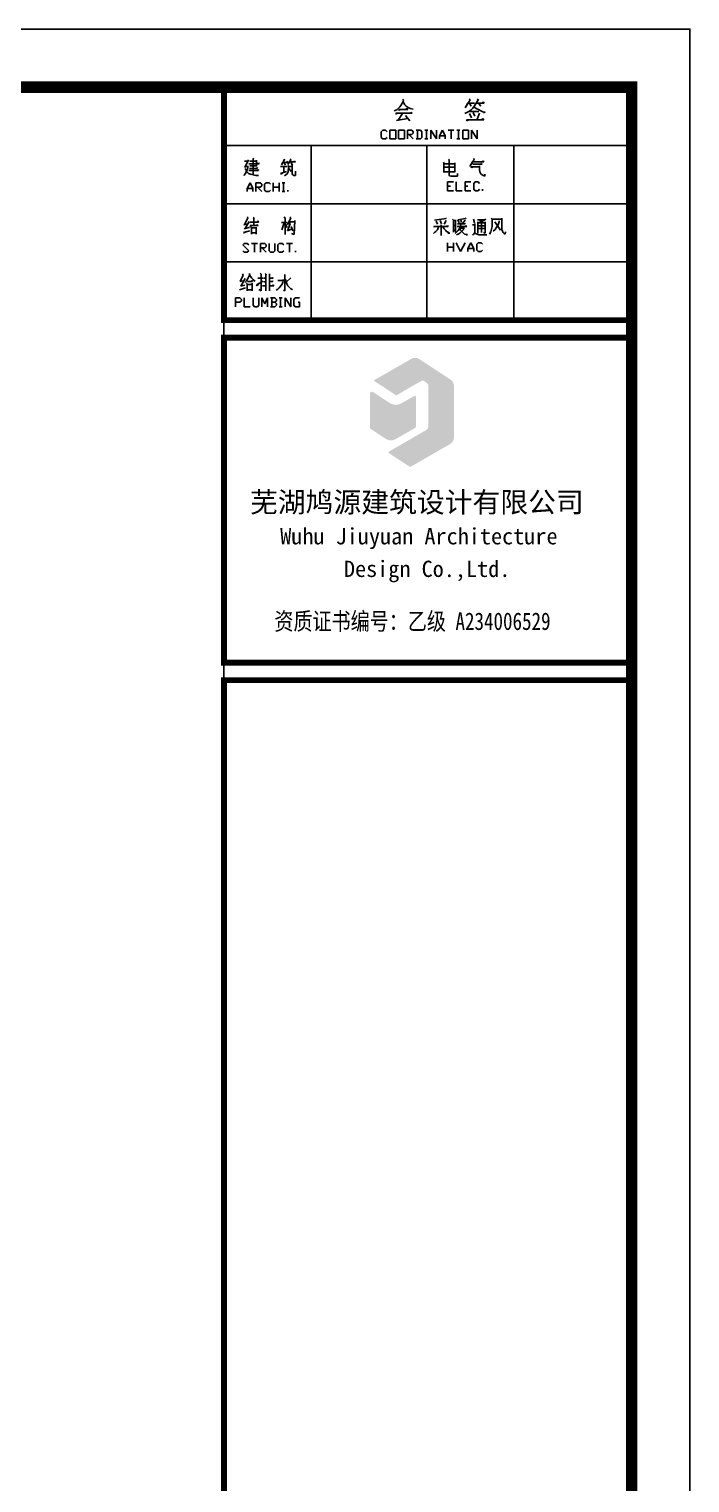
# Model space of a CAD drawing. Extents: x 39624947 to 39626627, y 3418539 to 3418836.
# Drawn here: x 39626570.1 to 39626626.9, y 3418711.4 to 3418836.2 of the extents above; entities that cross this region are included whole.
import ezdxf

# ---------------------------------------------------------------- set-up
doc = ezdxf.new("R2010")
doc.units = 0
doc.layers.get('0').update_dxf_attribs({"linetype": 'CONTINUOUS'})
doc.layers.add('PUB_TITLE', color=4, linetype='CONTINUOUS')
doc.styles.add('-宋体', font='', dxfattribs={"width": 0.8})
doc.styles.add('图签2', font='', dxfattribs={"height": 1000})
doc.styles.add('宋体', font='')
doc.styles.get('-宋体').set_extended_font_data('SimSun')
doc.styles.get('图签2').set_extended_font_data('SimSun')
doc.styles.get('宋体').set_extended_font_data('SimSun')

# ---------------------------------------------------------------- blocks, each defined once
blk = doc.blocks.new('WQEQWEDASDSA')
at = {"layer": 'PUB_TITLE'}
h = blk.add_hatch(color=256, dxfattribs=at)
edge = h.paths.add_edge_path()
edge.add_ellipse((2007, -2566), major_axis=(-48.1, 48.1), ratio=1, start_angle=225, end_angle=281.7429)
edge.add_line((2044, -2509), (1778, -2335))
edge.add_ellipse((1741, -2391), major_axis=(-48.1, 48.1), ratio=1, start_angle=-78.2571, end_angle=-15)
edge.add_line((1707, -2333), (1385, -2518))
edge.add_line((1385, -2518), (1579, -2646))
edge.add_line((1579, -2646), (1796, -2520))
edge.add_ellipse((1805, -2535), major_axis=(12, 12), ratio=1, start_angle=371.7429, end_angle=435, ccw=False)
edge.add_line((1814, -2521), (1846, -2542))
edge.add_ellipse((1837, -2556), major_axis=(12, 12), ratio=1, start_angle=315, end_angle=371.7429, ccw=False)
edge.add_line((1854, -2556), (1854, -2913))
edge.add_ellipse((1820, -2913), major_axis=(-24, 24), ratio=1, start_angle=165, end_angle=225, ccw=False)
edge.add_line((1837, -2943), (1520, -3126))
edge.add_ellipse((1525, -3135), major_axis=(-7.21, 7.21), ratio=1, start_angle=-15, end_angle=101.7429)
edge.add_line((1519, -3143), (1694, -3258))
edge.add_ellipse((1699, -3249), major_axis=(7.21, 7.21), ratio=1, start_angle=191.7429, end_angle=255)
edge.add_line((1704, -3258), (2041, -3064))
edge.add_ellipse((2007, -3005), major_axis=(48.1, 48.1), ratio=1, start_angle=255, end_angle=315)
edge.add_line((2075, -3005), (2075, -2566))
h = blk.add_hatch(color=256, dxfattribs=at)
edge = h.paths.add_edge_path()
edge.add_ellipse((1368, -2923), major_axis=(9.91, 9.91), ratio=1, start_angle=135, end_angle=191.7429)
edge.add_line((1360, -2934), (1488, -3018))
edge.add_ellipse((1534, -2948), major_axis=(-59.4, 59.4), ratio=1, start_angle=101.7429, end_angle=165)
edge.add_line((1576, -3020), (1741, -2925))
edge.add_ellipse((1734, -2913), major_axis=(-9.91, 9.91), ratio=1, start_angle=165, end_angle=225)
edge.add_line((1748, -2913), (1748, -2660))
edge.add_ellipse((1738, -2660), major_axis=(7.21, 7.21), ratio=1, start_angle=315, end_angle=435)
edge.add_line((1733, -2651), (1627, -2712))
edge.add_ellipse((1576, -2624), major_axis=(-72.1, 72.1), ratio=1, start_angle=101.7429, end_angle=165, ccw=False)
edge.add_line((1520, -2709), (1380, -2617))
edge.add_ellipse((1371, -2631), major_axis=(12, 12), ratio=1, start_angle=11.7429, end_angle=134.9486)
edge.add_line((1354, -2631), (1354, -2923))
for p, q in [((3600, 0), (100, 0)), ((100, 0), (100, -2000)), ((3600, -28700, 3), (3600, 0, 3)), ((3600, -2000), (3600, 0)), ((1641, -113), (1627, -141)), ((1637, -103), (1641, -113)), ((1639, -123), (1645, -137)), ((2213, -107), (2171, -177)), ((2205, -99), (2217, -111)), ((2217, -111), (2213, -107)), ((2283, -109), (2251, -159)), ((2275, -101), (2287, -111)), ((2287, -111), (2283, -109)), ((3600, -28700), (3600, 0)), ((1585, -193), (1561, -203)), ((1575, -223), (1715, -223)), ((1581, -231), (1575, -223)), ((1589, -223), (1581, -231)), ((1597, -181), (1585, -193)), ((1595, -283), (1633, -225)), ((1609, -167), (1597, -181)), ((1601, -191), (1679, -191)), ((1607, -199), (1601, -191)), ((1615, -191), (1607, -199)), ((1619, -155), (1609, -167)), ((1627, -141), (1619, -155)), ((1645, -137), (1653, -151)), ((1653, -151), (1665, -161)), ((1659, -241), (1697, -289)), ((1665, -161), (1681, -173)), ((1671, -179), (1665, -189)), ((1679, -191), (1671, -179)), ((1681, -173), (1699, -183)), ((1699, -183), (1725, -187)), ((1705, -215), (1699, -223)), ((1715, -223), (1705, -215)), ((2203, -209), (2169, -225)), ((2171, -177), (2195, -135)), ((2195, -135), (2251, -135)), ((2221, -193), (2203, -209)), ((2207, -135), (2223, -163)), ((2251, -135), (2207, -135)), ((2207, -225), (2225, -263)), ((2211, -209), (2289, -209)), ((2237, -179), (2221, -193)), ((2251, -159), (2237, -179)), ((2239, -217), (2255, -249)), ((2245, -169), (2265, -181)), ((2265, -181), (2285, -191)), ((2269, -135), (2333, -135)), ((2295, -223), (2273, -273)), ((2285, -137), (2305, -163)), ((2285, -191), (2301, -199)), ((2301, -199), (2323, -211)), ((2325, -125), (2317, -133)), ((2323, -211), (2343, -213)), ((2333, -135), (2325, -125)), ((2343, -213), (2327, -219)), ((1450, -381), (1463, -368)), ((1463, -368), (1488, -368)), ((1488, -368), (1500, -381)), ((1525, -368), (1575, -368)), ((1525, -443), (1525, -368)), ((1575, -368), (1575, -443)), ((1679, -267), (1581, -285)), ((1581, -285), (1595, -283)), ((1600, -368), (1650, -368)), ((1600, -443), (1600, -368)), ((1650, -368), (1650, -443)), ((1675, -368), (1713, -368)), ((1675, -443), (1675, -368)), ((1697, -289), (1679, -267)), ((1713, -368), (1725, -381)), ((1788, -368), (1750, -368)), ((1763, -368), (1763, -443)), ((1800, -381), (1788, -368)), ((1825, -368), (1850, -368)), ((1838, -368), (1838, -443)), ((1875, -368), (1925, -443)), ((1875, -443), (1875, -368)), ((1925, -443), (1925, -368)), ((1950, -418), (1975, -368)), ((1975, -368), (2000, -418)), ((2025, -368), (2075, -368)), ((2050, -368), (2050, -443)), ((2100, -368), (2125, -368)), ((2113, -368), (2113, -443)), ((2150, -368), (2200, -368)), ((2150, -443), (2150, -368)), ((2187, -287), (2181, -279)), ((2181, -279), (2331, -279)), ((2199, -279), (2187, -287)), ((2200, -368), (2200, -443)), ((2225, -368), (2275, -443)), ((2225, -443), (2225, -368)), ((2275, -443), (2275, -368)), ((2323, -269), (2313, -281)), ((2331, -279), (2323, -269)), ((1450, -431), (1450, -381)), ((1463, -443), (1450, -431)), ((1488, -443), (1463, -443)), ((1500, -431), (1488, -443)), ((1575, -443), (1525, -443)), ((1650, -443), (1600, -443)), ((1713, -406), (1675, -406)), ((1688, -406), (1725, -443)), ((1725, -393), (1713, -406)), ((1725, -381), (1725, -393)), ((1750, -443), (1788, -443)), ((1788, -443), (1800, -431)), ((1800, -431), (1800, -381)), ((1825, -443), (1850, -443)), ((1950, -418), (2000, -418)), ((1950, -443), (1950, -418)), ((2000, -418), (2000, -443)), ((2100, -443), (2125, -443)), ((2200, -443), (2150, -443)), ((100, -500), (3600, -500)), ((310, -624), (280, -688)), ((347, -608), (358, -616)), ((352, -613), (352, -752)), ((358, -616), (352, -613)), ((619, -621), (593, -665)), ((613, -617), (621, -625)), ((621, -625), (619, -621)), ((675, -622), (649, -664)), ((669, -614), (677, -624)), ((677, -624), (675, -622)), ((849, -500), (849, -1986)), ((1841, -500), (1841, -1986)), ((2027, -618), (2034, -623)), ((2034, -623), (2034, -755)), ((2247, -621), (2212, -680)), ((2244, -611), (2249, -624)), ((2249, -624), (2247, -621)), ((2589, -500), (2589, -1986)), ((285, -739), (272, -758)), ((278, -633), (302, -633)), ((280, -688), (286, -681)), ((281, -697), (288, -707)), ((291, -726), (285, -739)), ((286, -681), (305, -681)), ((288, -707), (291, -718)), ((296, -713), (291, -726)), ((291, -718), (299, -729)), ((301, -702), (296, -713)), ((299, -729), (312, -741)), ((304, -691), (301, -702)), ((305, -673), (304, -691)), ((305, -681), (305, -673)), ((312, -741), (328, -747)), ((313, -656), (403, -656)), ((313, -715), (398, -715)), ((320, -696), (385, -696)), ((381, -673), (321, -673)), ((323, -635), (381, -635)), ((328, -747), (350, -753)), ((384, -689), (379, -694)), ((381, -625), (381, -681)), ((381, -635), (381, -625)), ((381, -681), (381, -673)), ((387, -694), (384, -688)), ((385, -688), (384, -689)), ((393, -707), (384, -715)), ((385, -696), (385, -688)), ((397, -649), (392, -656)), ((398, -715), (393, -707)), ((403, -656), (397, -649)), ((585, -741), (638, -723)), ((593, -745), (585, -741)), ((587, -680), (640, -680)), ((597, -739), (593, -745)), ((608, -645), (651, -645)), ((614, -680), (614, -733)), ((640, -680), (614, -680)), ((616, -648), (627, -665)), ((643, -744), (621, -760)), ((627, -661), (625, -667)), ((627, -665), (627, -661)), ((641, -638), (637, -645)), ((651, -645), (641, -638)), ((651, -725), (643, -744)), ((648, -672), (653, -681)), ((653, -681), (651, -725)), ((656, -680), (686, -680)), ((657, -696), (677, -723)), ((664, -641), (713, -641)), ((673, -643), (685, -664)), ((680, -718), (673, -715)), ((677, -723), (680, -718)), ((688, -659), (683, -669)), ((685, -664), (688, -659)), ((686, -669), (686, -744)), ((686, -680), (686, -669)), ((686, -744), (691, -753)), ((704, -633), (697, -640)), ((713, -641), (704, -633)), ((715, -758), (715, -721)), ((1984, -643), (1989, -651)), ((1989, -651), (1989, -733)), ((1990, -658), (2082, -658)), ((1990, -685), (2082, -685)), ((1992, -725), (2082, -725)), ((2083, -648), (2083, -730)), ((2104, -762), (2104, -741)), ((2212, -680), (2234, -640)), ((2221, -683), (2295, -683)), ((2229, -691), (2221, -683)), ((2234, -683), (2229, -691)), ((2234, -640), (2332, -640)), ((2237, -661), (2316, -661)), ((2295, -674), (2295, -693)), ((2295, -683), (2295, -674)), ((2295, -693), (2295, -707)), ((2295, -707), (2297, -725)), ((2297, -725), (2306, -743)), ((2308, -655), (2301, -663)), ((2306, -743), (2324, -757)), ((2316, -661), (2308, -655)), ((2324, -632), (2317, -642)), ((2332, -640), (2324, -632)), ((2341, -763), (2341, -746)), ((299, -870), (324, -820)), ((299, -870), (349, -870)), ((299, -895), (299, -870)), ((324, -820), (349, -870)), ((349, -870), (349, -895)), ((350, -753), (374, -757)), ((374, -757), (398, -757)), ((374, -820), (412, -820)), ((374, -895), (374, -820)), ((412, -857), (374, -857)), ((387, -857), (424, -895)), ((412, -820), (424, -832)), ((424, -845), (412, -857)), ((424, -832), (424, -845)), ((449, -832), (462, -820)), ((449, -882), (449, -832)), ((462, -820), (487, -820)), ((487, -820), (499, -832)), ((524, -895), (524, -820)), ((524, -857), (574, -857)), ((574, -820), (574, -895)), ((599, -820), (624, -820)), ((612, -820), (612, -895)), ((691, -753), (696, -757)), ((696, -757), (702, -758)), ((702, -758), (715, -758)), ((2020, -813), (2070, -813)), ((2020, -888), (2020, -813)), ((2020, -850), (2045, -850)), ((2034, -755), (2037, -760)), ((2037, -760), (2048, -762)), ((2048, -762), (2104, -762)), ((2095, -813), (2095, -888)), ((2170, -813), (2220, -813)), ((2170, -888), (2170, -813)), ((2170, -850), (2195, -850)), ((2245, -825), (2257, -813)), ((2245, -875), (2245, -825)), ((2257, -813), (2282, -813)), ((2282, -813), (2295, -825)), ((2324, -757), (2341, -763)), ((462, -895), (449, -882)), ((487, -895), (462, -895)), ((499, -882), (487, -895)), ((599, -895), (624, -895)), ((649, -895), (649, -882)), ((2020, -888), (2070, -888)), ((2095, -888), (2145, -888)), ((2170, -888), (2220, -888)), ((2257, -888), (2245, -875)), ((2282, -888), (2257, -888)), ((2295, -875), (2282, -888)), ((2320, -888), (2320, -875)), ((100, -1000), (3600, -1000)), ((305, -1123), (278, -1177)), ((302, -1113), (305, -1123)), ((350, -1118), (360, -1123)), ((357, -1120), (357, -1185)), ((360, -1123), (357, -1120)), ((614, -1115), (625, -1121)), ((625, -1121), (625, -1264)), ((673, -1121), (645, -1182)), ((667, -1113), (673, -1121)), ((2006, -1120), (2007, -1127)), ((2172, -1122), (2178, -1132)), ((2394, -1124), (2402, -1133)), ((2487, -1124), (2487, -1215)), ((269, -1246), (323, -1232)), ((275, -1251), (269, -1246)), ((272, -1180), (305, -1172)), ((278, -1177), (272, -1180)), ((275, -1216), (318, -1204)), ((283, -1212), (275, -1216)), ((285, -1241), (275, -1251)), ((318, -1153), (283, -1212)), ((305, -1172), (318, -1153)), ((315, -1200), (313, -1206)), ((318, -1204), (315, -1200)), ((325, -1158), (398, -1158)), ((329, -1163), (325, -1158)), ((325, -1187), (393, -1187)), ((328, -1195), (325, -1187)), ((334, -1190), (328, -1195)), ((334, -1158), (329, -1163)), ((329, -1198), (336, -1204)), ((336, -1204), (336, -1262)), ((376, -1208), (336, -1208)), ((376, -1201), (376, -1208)), ((376, -1262), (376, -1201)), ((385, -1179), (384, -1185)), ((393, -1187), (385, -1179)), ((393, -1148), (389, -1156)), ((398, -1158), (393, -1148)), ((595, -1161), (643, -1161)), ((616, -1163), (597, -1225)), ((625, -1172), (643, -1204)), ((670, -1171), (645, -1233)), ((645, -1233), (685, -1216)), ((661, -1156), (709, -1156)), ((664, -1164), (670, -1171)), ((677, -1195), (691, -1233)), ((694, -1228), (686, -1217)), ((691, -1233), (694, -1228)), ((710, -1145), (702, -1264)), ((1911, -1245), (1900, -1255)), ((1902, -1194), (2026, -1194)), ((1906, -1200), (1902, -1194)), ((2007, -1127), (1908, -1141)), ((1918, -1239), (1911, -1245)), ((1926, -1232), (1918, -1239)), ((1921, -1149), (1934, -1175)), ((1932, -1223), (1926, -1232)), ((1935, -1215), (1932, -1223)), ((1940, -1207), (1935, -1215)), ((1943, -1200), (1940, -1207)), ((1956, -1144), (1969, -1172)), ((1964, -1180), (1964, -1274)), ((1978, -1197), (1982, -1205)), ((1982, -1205), (1990, -1215)), ((1990, -1215), (1996, -1221)), ((2009, -1143), (1991, -1175)), ((1996, -1221), (2004, -1229)), ((2004, -1229), (2012, -1237)), ((2012, -1237), (2018, -1242)), ((2020, -1188), (2015, -1196)), ((2018, -1242), (2030, -1250)), ((2026, -1194), (2020, -1188)), ((2063, -1133), (2070, -1140)), ((2066, -1228), (2089, -1228)), ((2070, -1228), (2066, -1228)), ((2068, -1186), (2090, -1186)), ((2070, -1140), (2070, -1245)), ((2089, -1144), (2070, -1144)), ((2070, -1245), (2070, -1228)), ((2100, -1242), (2084, -1255)), ((2089, -1138), (2089, -1144)), ((2089, -1244), (2089, -1138)), ((2089, -1228), (2089, -1244)), ((2110, -1231), (2100, -1242)), ((2102, -1194), (2186, -1194)), ((2106, -1173), (2172, -1173)), ((2175, -1127), (2108, -1138)), ((2108, -1138), (2119, -1165)), ((2121, -1213), (2110, -1231)), ((2130, -1196), (2121, -1213)), ((2124, -1215), (2132, -1226)), ((2126, -1210), (2161, -1210)), ((2140, -1239), (2126, -1252)), ((2135, -1175), (2130, -1196)), ((2132, -1226), (2142, -1239)), ((2134, -1141), (2140, -1162)), ((2153, -1223), (2140, -1239)), ((2142, -1239), (2153, -1250)), ((2170, -1141), (2151, -1167)), ((2161, -1207), (2153, -1223)), ((2161, -1210), (2161, -1207)), ((2169, -1168), (2166, -1173)), ((2172, -1173), (2169, -1168)), ((2178, -1188), (2174, -1196)), ((2178, -1132), (2175, -1127)), ((2186, -1194), (2178, -1188)), ((2233, -1180), (2255, -1180)), ((2241, -1133), (2252, -1164)), ((2255, -1244), (2247, -1256)), ((2255, -1170), (2255, -1244)), ((2255, -1180), (2255, -1170)), ((2276, -1138), (2342, -1138)), ((2279, -1156), (2279, -1164)), ((2279, -1252), (2279, -1156)), ((2279, -1164), (2342, -1164)), ((2281, -1213), (2342, -1213)), ((2310, -1213), (2281, -1213)), ((2282, -1189), (2342, -1189)), ((2294, -1144), (2319, -1162)), ((2308, -1156), (2294, -1144)), ((2348, -1132), (2308, -1156)), ((2310, -1167), (2310, -1247)), ((2310, -1189), (2310, -1167)), ((2342, -1189), (2310, -1189)), ((2310, -1247), (2310, -1213)), ((2342, -1253), (2327, -1247)), ((2342, -1138), (2348, -1132)), ((2342, -1156), (2342, -1248)), ((2342, -1164), (2342, -1156)), ((2342, -1248), (2342, -1253)), ((2390, -1242), (2380, -1260)), ((2394, -1231), (2390, -1242)), ((2398, -1218), (2394, -1231)), ((2399, -1208), (2398, -1218)), ((2402, -1196), (2399, -1208)), ((2402, -1133), (2402, -1196)), ((2404, -1132), (2486, -1132)), ((2428, -1220), (2410, -1234)), ((2425, -1156), (2473, -1228)), ((2438, -1207), (2428, -1220)), ((2444, -1199), (2438, -1207)), ((2452, -1186), (2444, -1199)), ((2458, -1172), (2452, -1186)), ((2463, -1154), (2458, -1172)), ((2462, -1146), (2463, -1154)), ((2474, -1220), (2468, -1220)), ((2473, -1228), (2474, -1220)), ((2487, -1215), (2489, -1228)), ((2489, -1228), (2492, -1236)), ((2492, -1236), (2497, -1247)), ((2497, -1247), (2505, -1256)), ((2513, -1261), (2516, -1242)), ((263, -1354), (275, -1341)), ((313, -1404), (263, -1354)), ((275, -1341), (300, -1341)), ((300, -1341), (313, -1354)), ((336, -1251), (376, -1251)), ((336, -1262), (336, -1251)), ((338, -1341), (388, -1341)), ((363, -1341), (363, -1416)), ((376, -1251), (376, -1262)), ((413, -1341), (450, -1341)), ((413, -1416), (413, -1341)), ((450, -1341), (463, -1354)), ((463, -1366), (450, -1379)), ((463, -1354), (463, -1366)), ((488, -1341), (488, -1404)), ((538, -1404), (538, -1341)), ((563, -1354), (575, -1341)), ((563, -1404), (563, -1354)), ((575, -1341), (600, -1341)), ((600, -1341), (613, -1354)), ((638, -1341), (688, -1341)), ((663, -1341), (663, -1416)), ((702, -1264), (681, -1254)), ((2020, -1410), (2020, -1335)), ((2020, -1373), (2070, -1373)), ((2023, -1252), (2038, -1252)), ((2070, -1335), (2070, -1410)), ((2095, -1335), (2132, -1410)), ((2111, -1260), (2097, -1268)), ((2126, -1252), (2111, -1260)), ((2132, -1410), (2170, -1335)), ((2153, -1250), (2166, -1260)), ((2166, -1260), (2188, -1264)), ((2190, -1264), (2180, -1269)), ((2188, -1264), (2190, -1264)), ((2195, -1385), (2220, -1335)), ((2220, -1335), (2245, -1385)), ((2241, -1263), (2233, -1268)), ((2247, -1256), (2241, -1263)), ((2255, -1250), (2260, -1255)), ((2260, -1255), (2273, -1260)), ((2270, -1348), (2282, -1335)), ((2270, -1398), (2270, -1348)), ((2273, -1260), (2287, -1266)), ((2282, -1335), (2307, -1335)), ((2287, -1266), (2358, -1266)), ((2307, -1335), (2320, -1348)), ((2505, -1256), (2513, -1261)), ((263, -1404), (275, -1416)), ((275, -1416), (300, -1416)), ((300, -1416), (313, -1404)), ((450, -1379), (413, -1379)), ((425, -1379), (463, -1416)), ((488, -1404), (500, -1416)), ((500, -1416), (525, -1416)), ((525, -1416), (538, -1404)), ((575, -1416), (563, -1404)), ((600, -1416), (575, -1416)), ((613, -1404), (600, -1416)), ((713, -1416), (713, -1404)), ((2195, -1385), (2245, -1385)), ((2195, -1410), (2195, -1385)), ((2245, -1385), (2245, -1410)), ((2282, -1410), (2270, -1398)), ((2307, -1410), (2282, -1410)), ((2320, -1398), (2307, -1410)), ((100, -1500), (3600, -1500)), ((265, -1613), (239, -1667)), ((260, -1602), (265, -1613)), ((322, -1608), (305, -1643)), ((317, -1600), (322, -1608)), ((322, -1616), (338, -1635)), ((410, -1597), (423, -1608)), ((420, -1605), (420, -1747)), ((423, -1608), (420, -1605)), ((455, -1599), (466, -1611)), ((460, -1608), (460, -1749)), ((466, -1611), (460, -1608)), ((492, -1749), (492, -1602)), ((618, -1610), (628, -1613)), ((623, -1613), (623, -1749)), ((628, -1613), (623, -1613)), ((234, -1739), (284, -1723)), ((239, -1667), (266, -1663)), ((281, -1642), (245, -1707)), ((245, -1707), (279, -1698)), ((289, -1669), (279, -1677)), ((293, -1663), (289, -1669)), ((292, -1680), (300, -1688)), ((298, -1656), (293, -1663)), ((305, -1643), (298, -1656)), ((300, -1688), (300, -1749)), ((301, -1667), (345, -1667)), ((301, -1693), (345, -1693)), ((301, -1739), (343, -1739)), ((340, -1659), (337, -1667)), ((338, -1635), (343, -1643)), ((345, -1667), (340, -1659)), ((343, -1643), (351, -1651)), ((343, -1683), (343, -1747)), ((351, -1651), (357, -1658)), ((357, -1658), (369, -1666)), ((381, -1695), (437, -1666)), ((386, -1704), (381, -1695)), ((401, -1685), (386, -1704)), ((391, -1640), (437, -1640)), ((420, -1747), (399, -1735)), ((431, -1706), (458, -1706)), ((442, -1640), (461, -1640)), ((460, -1640), (442, -1640)), ((442, -1671), (458, -1671)), ((460, -1749), (460, -1640)), ((490, -1640), (522, -1640)), ((490, -1669), (521, -1669)), ((492, -1704), (529, -1704)), ((516, -1663), (509, -1671)), ((517, -1632), (511, -1639)), ((521, -1669), (516, -1663)), ((522, -1640), (517, -1632)), ((522, -1696), (517, -1704)), ((529, -1704), (522, -1696)), ((564, -1733), (549, -1743)), ((562, -1658), (609, -1658)), ((575, -1722), (564, -1733)), ((589, -1704), (575, -1722)), ((599, -1690), (589, -1704)), ((605, -1674), (599, -1690)), ((610, -1650), (605, -1674)), ((609, -1658), (610, -1650)), ((623, -1749), (612, -1741)), ((628, -1647), (631, -1658)), ((631, -1658), (634, -1671)), ((634, -1671), (641, -1688)), ((671, -1640), (641, -1669)), ((641, -1688), (650, -1704)), ((650, -1704), (661, -1717)), ((661, -1717), (674, -1730)), ((669, -1635), (674, -1643)), ((674, -1643), (671, -1640)), ((674, -1730), (685, -1735)), ((689, -1733), (682, -1738)), ((685, -1735), (689, -1733)), ((200, -1809), (237, -1809)), ((200, -1884), (200, -1809)), ((237, -1846), (200, -1846)), ((237, -1809), (250, -1821)), ((250, -1834), (237, -1846)), ((250, -1821), (250, -1834)), ((275, -1809), (275, -1884)), ((350, -1809), (350, -1871)), ((350, -1871), (362, -1884)), ((387, -1884), (400, -1871)), ((400, -1871), (400, -1809)), ((425, -1809), (450, -1859)), ((425, -1884), (425, -1809)), ((450, -1859), (475, -1809)), ((475, -1809), (475, -1884)), ((537, -1809), (500, -1809)), ((512, -1809), (512, -1884)), ((537, -1846), (512, -1846)), ((550, -1821), (537, -1809)), ((537, -1846), (550, -1834)), ((550, -1859), (537, -1846)), ((537, -1884), (550, -1871)), ((550, -1834), (550, -1821)), ((550, -1871), (550, -1859)), ((575, -1809), (600, -1809)), ((587, -1809), (587, -1884)), ((625, -1809), (675, -1884)), ((625, -1884), (625, -1809)), ((675, -1884), (675, -1809)), ((700, -1821), (712, -1809)), ((700, -1871), (700, -1821)), ((712, -1884), (700, -1871)), ((712, -1809), (750, -1809)), ((737, -1846), (750, -1846)), ((750, -1846), (750, -1884)), ((275, -1884), (325, -1884)), ((362, -1884), (387, -1884)), ((500, -1884), (537, -1884)), ((575, -1884), (600, -1884)), ((750, -1884), (712, -1884)), ((100, -2000), (3600, -2000)), ((3600, -2150), (100, -2150)), ((100, -2150), (100, -4941)), ((3600, -4941), (3600, -2150)), ((100, -4941), (3600, -4941)), ((3600, -5091), (100, -5091)), ((100, -5091), (100, -18900)), ((3600, -18900), (3600, -5091))]:
    blk.add_line(p, q, dxfattribs=at)
at = {"layer": 'PUB_TITLE', "const_width": 50}
for points in [[(100, 0), (100, -2000), (3600, -2000)], [(3600, -2150), (100, -2150), (100, -4941), (3600, -4941)]]:
    blk.add_lwpolyline(points, dxfattribs=at)
at = {"layer": 'PUB_TITLE', "const_width": 50, "elevation": 4}
blk.add_lwpolyline([(3600, -5091), (100, -5091), (100, -18900), (3600, -18900)], dxfattribs=at)
at = {"layer": 'PUB_TITLE'}
for s, height, style, width, p in [('芜湖鸠源建筑设计有限公司', 175, '图签2', 1, (324, -3650, -62)), ('资质证书编号：乙级 A234006529', 150, '宋体', 0.8, (533, -4660, -62))]:
    blk.add_text(s, height=height, dxfattribs=dict(at, style=style, width=width)).set_placement(p)
at = {"layer": 'PUB_TITLE', "style": '-宋体'}
for s, p in [('Wuhu Jiuyuan Architecture', (583, -3925, -62)), (' Design Co.,Ltd.', (1035, -4205, -62))]:
    blk.add_text(s, height=140, dxfattribs=at).set_placement(p)

msp = doc.modelspace()

# ---------------------------------------------------------------- linework, layer by layer
at = {"linetype": 'Continuous'}
msp.add_lwpolyline([(39626211.862, 3418831.229), (39626586.862, 3418831.229), (39626586.862, 3418544.229), (39626211.862, 3418544.229)], close=True, dxfattribs=at)
at = {"layer": 'PUB_TITLE'}
msp.add_lwpolyline([(39626206.862, 3418539.229), (39626626.862, 3418539.229), (39626626.862, 3418836.229), (39626206.862, 3418836.229)], close=True, dxfattribs=at)
at = {"layer": 'PUB_TITLE', "const_width": 1}
msp.add_lwpolyline([(39626211.862, 3418544.229), (39626621.862, 3418544.229), (39626621.862, 3418831.229), (39626211.862, 3418831.229)], close=True, dxfattribs=at)

# ---------------------------------------------------------------- block references
at = {"color": 0, "xscale": 0.01, "yscale": 0.01, "zscale": 0.01}
msp.add_blockref('WQEQWEDASDSA', (39626585.86, 3418831.229), dxfattribs=at)

doc.saveas('drawing.dxf')
